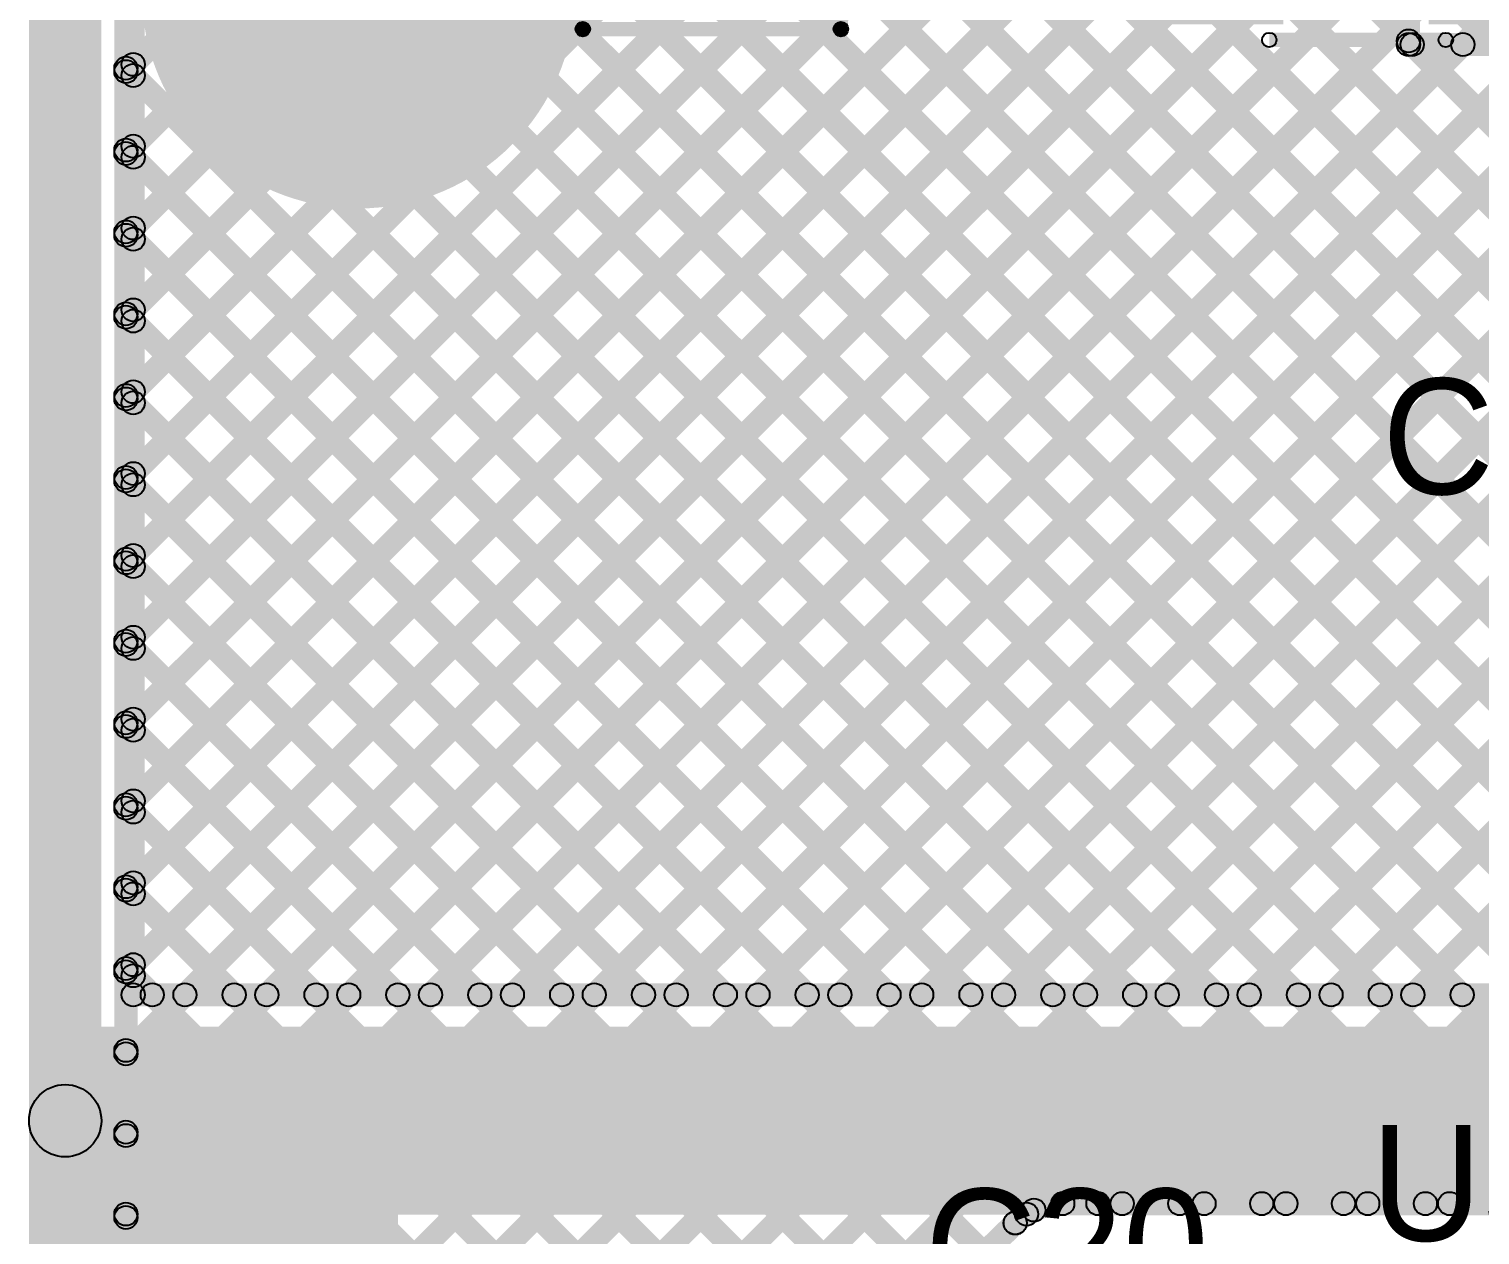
# Model space of a CAD drawing. Header units: millimetres. Extents: x -0.28 to 3.03, y -0.05 to 3.12.
# Drawn here: x 0.016 to 0.518, y 0.887 to 1.304 of the extents above; entities that cross this region are included whole.
import ezdxf

# ---------------------------------------------------------------- set-up
doc = ezdxf.new("R2010")
doc.units = ezdxf.units.MM
doc.header["$MEASUREMENT"] = 0
for name, color, linetype in [('BottomLayer', 5, 'Continuous'), ('BottomSolder', 6, 'Continuous'), ('PadHoleLayer', 156, 'Continuous'), ('TopLayer', 1, 'Continuous'), ('TopOverlay', 2, 'Continuous'), ('TopPaste', 8, 'Continuous'), ('TopSolder', 216, 'Continuous')]:
    doc.layers.add(name, color=color, linetype=linetype)

# ---------------------------------------------------------------- blocks, each defined once
blk = doc.blocks.new('SOT_23_6_70')
at = {"layer": 'TopLayer'}
for points in [[(-0.07323, 0.04961), (-0.02913, 0.04961), (-0.02913, 0.0252), (-0.07323, 0.0252)], [(0.02913, 0.04961), (0.07323, 0.04961), (0.07323, 0.0252), (0.02913, 0.0252)], [(-0.07323, 0.0122), (-0.02913, 0.0122), (-0.02913, -0.0122), (-0.07323, -0.0122)], [(0.02913, 0.0122), (0.07323, 0.0122), (0.07323, -0.0122), (0.02913, -0.0122)], [(-0.07323, -0.0252), (-0.02913, -0.0252), (-0.02913, -0.04961), (-0.07323, -0.04961)], [(0.02913, -0.0252), (0.07323, -0.0252), (0.07323, -0.04961), (0.02913, -0.04961)]]:
    blk.add_hatch(color=1, dxfattribs=at).paths.add_polyline_path(points)
at = {"layer": 'TopOverlay'}
h = blk.add_hatch(color=2, dxfattribs=at)
edge = h.paths.add_edge_path()
edge.add_arc((-0.064, 0.063), 0.005, 0, 360)
h = blk.add_hatch(color=2, dxfattribs=at)
edge = h.paths.add_edge_path()
edge.add_arc((-0.054, 0.063), 0.005, 0, 360)
h = blk.add_hatch(color=2, dxfattribs=at)
edge = h.paths.add_edge_path()
edge.add_arc((-0.03, 0.059), 0.0025, 0, 360)
for points in [[(-0.03, 0.0565), (-0.03, 0.0615), (0.034, 0.0615), (0.034, 0.0565)], [(-0.03, -0.0615), (-0.03, -0.0565), (0.031, -0.0565), (0.031, -0.0615)]]:
    blk.add_hatch(color=2, dxfattribs=at).paths.add_polyline_path(points)
h = blk.add_hatch(color=2, dxfattribs=at)
edge = h.paths.add_edge_path()
edge.add_arc((0.034, 0.059), 0.0025, 0, 360)
h = blk.add_hatch(color=2, dxfattribs=at)
edge = h.paths.add_edge_path()
edge.add_arc((-0.03, -0.059), 0.0025, 0, 360)
h = blk.add_hatch(color=2, dxfattribs=at)
edge = h.paths.add_edge_path()
edge.add_arc((0.031, -0.059), 0.0025, 0, 360)
at = {"layer": 'TopPaste'}
for points in [[(-0.07323, 0.04961), (-0.02913, 0.04961), (-0.02913, 0.0252), (-0.07323, 0.0252)], [(0.02913, 0.04961), (0.07323, 0.04961), (0.07323, 0.0252), (0.02913, 0.0252)], [(-0.07323, 0.0122), (-0.02913, 0.0122), (-0.02913, -0.0122), (-0.07323, -0.0122)], [(0.02913, 0.0122), (0.07323, 0.0122), (0.07323, -0.0122), (0.02913, -0.0122)], [(-0.07323, -0.0252), (-0.02913, -0.0252), (-0.02913, -0.04961), (-0.07323, -0.04961)], [(0.02913, -0.0252), (0.07323, -0.0252), (0.07323, -0.04961), (0.02913, -0.04961)]]:
    blk.add_hatch(color=8, dxfattribs=at).paths.add_polyline_path(points)
at = {"layer": 'TopSolder'}
for points in [[(-0.07723, 0.05361), (-0.02513, 0.05361), (-0.02513, 0.0212), (-0.07723, 0.0212)], [(0.02513, 0.05361), (0.07723, 0.05361), (0.07723, 0.0212), (0.02513, 0.0212)], [(-0.07723, 0.0162), (-0.02513, 0.0162), (-0.02513, -0.0162), (-0.07723, -0.0162)], [(0.02513, 0.0162), (0.07723, 0.0162), (0.07723, -0.0162), (0.02513, -0.0162)], [(-0.07723, -0.0212), (-0.02513, -0.0212), (-0.02513, -0.05361), (-0.07723, -0.05361)], [(0.02513, -0.0212), (0.07723, -0.0212), (0.07723, -0.05361), (0.02513, -0.05361)]]:
    blk.add_hatch(color=216, dxfattribs=at).paths.add_polyline_path(points)
at = {"layer": 'TopOverlay', "const_width": 0.01}
blk.add_lwpolyline([(-0.054, 0.063, 1), (-0.064, 0.063, 1)], format="xyb", close=True, dxfattribs=at)
at = {"layer": 'TopOverlay'}
for centre, radius in [((-0.064, 0.063), 0.005), ((-0.054, 0.063), 0.005), ((-0.03, 0.059), 0.0025), ((0.034, 0.059), 0.0025), ((-0.03, -0.059), 0.0025), ((0.031, -0.059), 0.0025)]:
    blk.add_circle(centre, radius, dxfattribs=at)
blk = doc.blocks.new('901_141A1011D10100_75')
at = {"layer": 'BottomLayer'}
h = blk.add_hatch(color=5, dxfattribs=at)
edge = h.paths.add_edge_path()
edge.add_arc((0.29803, -0.10669), 0.07087, 0, 360)
at = {"layer": 'BottomSolder'}
h = blk.add_hatch(color=6, dxfattribs=at)
edge = h.paths.add_edge_path()
edge.add_arc((0.29803, -0.10669), 0.07487, 0, 360)
at = {"layer": 'PadHoleLayer'}
h = blk.add_hatch(color=156, dxfattribs=at)
edge = h.paths.add_edge_path()
edge.add_arc((0.29803, -0.10669), 0.04528, 0, 360)
at = {"layer": 'TopLayer'}
h = blk.add_hatch(color=1, dxfattribs=at)
edge = h.paths.add_edge_path()
edge.add_arc((0.29803, -0.10669), 0.07087, 0, 360)
at = {"layer": 'TopOverlay'}
for points in [[(0.31092, 0.0625), (0.31092, 0.0575), (-0.23052, 0.0575), (-0.23052, 0.0625)], [(0.31342, -0.02917), (0.30842, -0.02917), (0.30842, 0.06), (0.31342, 0.06)]]:
    blk.add_hatch(color=2, dxfattribs=at).paths.add_polyline_path(points)
h = blk.add_hatch(color=2, dxfattribs=at)
edge = h.paths.add_edge_path()
edge.add_arc((0.31092, 0.06), 0.0025, 0, 360)
h = blk.add_hatch(color=2, dxfattribs=at)
edge = h.paths.add_edge_path()
edge.add_arc((0.31092, 0.06), 0.0025, 0, 360)
h = blk.add_hatch(color=2, dxfattribs=at)
edge = h.paths.add_edge_path()
edge.add_arc((0.31092, -0.02917), 0.0025, 0, 360)
at = {"layer": 'TopSolder'}
h = blk.add_hatch(color=216, dxfattribs=at)
edge = h.paths.add_edge_path()
edge.add_arc((0.29803, -0.10669), 0.07487, 0, 360)
at = {"layer": 'TopOverlay'}
for centre in [(0.31092, 0.06), (0.31092, 0.06), (0.31092, -0.02917)]:
    blk.add_circle(centre, 0.0025, dxfattribs=at)

msp = doc.modelspace()

# ---------------------------------------------------------------- hatches: boundary and pattern name
at = {"layer": 'BottomLayer'}
for points in [[(0.046, 2.09102), (0.054, 2.09102), (0.054, 0.0509), (0.046, 0.0509)], [(0.05283, 1.17308), (0.04717, 1.17874), (0.51017, 1.64174), (0.51583, 1.63608)], [(0.05283, 1.14479), (0.04717, 1.15045), (0.51017, 1.61345), (0.51583, 1.60779)], [(0.05283, 1.11651), (0.04717, 1.12217), (0.51017, 1.58517), (0.51583, 1.57951)], [(0.05283, 1.08823), (0.04717, 1.09388), (0.51017, 1.55688), (0.51583, 1.55123)], [(0.04717, 1.54194), (0.05283, 1.5476), (0.6596, 0.94083), (0.65394, 0.93517)], [(0.05283, 1.05994), (0.04717, 1.0656), (0.51017, 1.5286), (0.51583, 1.52294)], [(0.04717, 1.51366), (0.05283, 1.51932), (0.64546, 0.92669), (0.6398, 0.92103)], [(0.27648, 1.51062), (0.28214, 1.51628), (0.69333, 1.10509), (0.68767, 1.09943)], [(0.31022, 1.50517), (0.31587, 1.51083), (0.69333, 1.13337), (0.68767, 1.12772)], [(0.25971, 1.49911), (0.26537, 1.50477), (0.69333, 1.07681), (0.68767, 1.07115)], [(0.05283, 1.03166), (0.04717, 1.03731), (0.51017, 1.50031), (0.51583, 1.49466)], [(0.23961, 1.49093), (0.24526, 1.49659), (0.69333, 1.04852), (0.68767, 1.04286)], [(0.04717, 1.48537), (0.05283, 1.49103), (0.63131, 0.91255), (0.62566, 0.90689)], [(0.05283, 1.00337), (0.04717, 1.00903), (0.51017, 1.47203), (0.51583, 1.46637)], [(0.04717, 1.45709), (0.05283, 1.46275), (0.61491, 0.90066), (0.60926, 0.89501)], [(0.05283, 0.97509), (0.04717, 0.98075), (0.51017, 1.44375), (0.51583, 1.43809)], [(0.05283, 1.28622), (0.04717, 1.29187), (0.19184, 1.43654), (0.1975, 1.43089)], [(0.04717, 1.42881), (0.05283, 1.43446), (0.58663, 0.90066), (0.58097, 0.89501)], [(0.27586, 1.42639), (0.28151, 1.43205), (0.69333, 1.02024), (0.68767, 1.01458)], [(0.05283, 1.25793), (0.04717, 1.26359), (0.19943, 1.41584), (0.20508, 1.41019)], [(0.05283, 0.9468), (0.04717, 0.95246), (0.51017, 1.41546), (0.51583, 1.4098)], [(0.26668, 1.40728), (0.27234, 1.41294), (0.69333, 0.99195), (0.68767, 0.9863)], [(0.04717, 1.40052), (0.05283, 1.40618), (0.55834, 0.90066), (0.55269, 0.89501)], [(0.05283, 1.22965), (0.04717, 1.2353), (0.21451, 1.40264), (0.22016, 1.39698)], [(0.22401, 1.39339), (0.22967, 1.39905), (0.67374, 0.95497), (0.66808, 0.94932)], [(0.25033, 1.39535), (0.25599, 1.40101), (0.68788, 0.96912), (0.68222, 0.96346)], [(0.05283, 1.20136), (0.04717, 1.20702), (0.23815, 1.398), (0.24381, 1.39234)], [(0.05283, 0.91852), (0.04717, 0.92418), (0.51017, 1.38718), (0.51583, 1.38152)], [(0.04717, 1.37224), (0.05283, 1.37789), (0.53006, 0.90066), (0.5244, 0.89501)], [(0.05283, 0.89024), (0.04717, 0.89589), (0.51017, 1.35889), (0.51583, 1.35324)], [(0.04717, 1.34395), (0.05283, 1.34961), (0.50178, 0.90066), (0.49612, 0.89501)], [(0.05283, 0.86195), (0.04717, 0.86761), (0.5113, 1.33174), (0.51696, 1.32608)], [(0.04717, 1.31567), (0.05283, 1.32133), (0.47349, 0.90066), (0.46783, 0.89501)], [(0.05283, 0.83367), (0.04717, 0.83932), (0.5244, 1.31656), (0.53006, 1.3109)], [(0.05283, 0.80538), (0.04717, 0.81104), (0.53855, 1.30241), (0.5442, 1.29676)], [(0.04717, 1.28738), (0.05283, 1.29304), (0.44521, 0.90066), (0.43955, 0.89501)], [(0.05283, 0.7771), (0.04717, 0.78276), (0.55269, 1.28827), (0.55834, 1.28261)], [(0.13054, 0.82653), (0.12489, 0.83218), (0.56683, 1.27413), (0.57249, 1.26847)], [(0.04717, 1.2591), (0.05283, 1.26476), (0.41692, 0.90066), (0.41127, 0.89501)], [(0.14842, 0.81612), (0.14276, 0.82177), (0.58097, 1.25999), (0.58663, 1.25433)], [(0.14625, 0.78566), (0.14059, 0.79132), (0.59511, 1.24584), (0.60077, 1.24019)], [(0.04717, 1.23082), (0.05283, 1.23647), (0.38864, 0.90066), (0.38298, 0.89501)], [(0.15292, 0.76406), (0.14727, 0.76971), (0.60926, 1.2317), (0.61491, 1.22605)], [(0.3665, 0.89278), (0.36085, 0.89844), (0.68767, 1.22526), (0.69333, 1.21961)], [(0.16707, 0.74991), (0.16141, 0.75557), (0.61973, 1.21389), (0.62539, 1.20824)], [(0.04717, 1.20253), (0.05283, 1.20819), (0.36396, 0.89705), (0.35831, 0.8914)], [(0.18121, 0.73577), (0.17555, 0.74143), (0.63722, 1.2031), (0.64288, 1.19744)], [(0.39701, 0.89501), (0.39135, 0.90066), (0.68767, 1.19698), (0.69333, 1.19132)], [(0.04717, 1.17425), (0.05283, 1.1799), (0.34927, 0.88346), (0.34362, 0.8778)], [(0.42529, 0.89501), (0.41964, 0.90066), (0.68767, 1.1687), (0.69333, 1.16304)], [(0.04717, 1.14596), (0.05283, 1.15162), (0.33495, 0.8695), (0.3293, 0.86384)], [(0.45358, 0.89501), (0.44792, 0.90066), (0.68767, 1.14041), (0.69333, 1.13476)], [(0.04717, 1.11768), (0.05283, 1.12334), (0.32063, 0.85553), (0.31497, 0.84988)], [(0.48186, 0.89501), (0.47621, 0.90066), (0.68767, 1.11213), (0.69333, 1.10647)], [(0.04717, 1.08939), (0.05283, 1.09505), (0.30631, 0.84157), (0.30065, 0.83591)], [(0.51015, 0.89501), (0.50449, 0.90066), (0.68767, 1.08384), (0.69333, 1.07819)], [(0.04717, 1.06111), (0.05283, 1.06677), (0.29199, 0.82761), (0.28633, 0.82195)], [(0.04717, 1.03283), (0.05283, 1.03848), (0.27767, 0.81364), (0.27201, 0.80799)], [(0.04717, 1.00454), (0.05283, 1.0102), (0.26335, 0.79968), (0.25769, 0.79402)], [(0.04717, 0.97626), (0.05283, 0.98191), (0.24903, 0.78572), (0.24337, 0.78006)], [(0.04717, 0.94797), (0.05283, 0.95363), (0.2347, 0.77175), (0.22905, 0.7661)], [(0.04717, 0.91969), (0.05283, 0.92534), (0.22038, 0.75779), (0.21473, 0.75213)], [(0.37365, 0.89383), (0.37365, 0.90183), (0.6166, 0.90183), (0.6166, 0.89383)], [(0.04717, 0.8914), (0.05283, 0.89706), (0.11974, 0.83015), (0.11409, 0.82449)], [(0.20069, 0.73294), (0.19511, 0.73867), (0.35442, 0.89399), (0.36001, 0.88827)]]:
    msp.add_hatch(color=5, dxfattribs=at).paths.add_polyline_path(points)
h = msp.add_hatch(color=5, dxfattribs=at)
edge = h.paths.add_edge_path()
edge.add_arc((0.05, 1.29021), 0.004, 0, 360)
h = msp.add_hatch(color=5, dxfattribs=at)
edge = h.paths.add_edge_path()
edge.add_arc((0.05, 1.28904), 0.004, 0, 360)
h = msp.add_hatch(color=5, dxfattribs=at)
edge = h.paths.add_edge_path()
edge.add_arc((0.05, 1.26193), 0.004, 0, 360)
h = msp.add_hatch(color=5, dxfattribs=at)
edge = h.paths.add_edge_path()
edge.add_arc((0.05, 1.26076), 0.004, 0, 360)
h = msp.add_hatch(color=5, dxfattribs=at)
edge = h.paths.add_edge_path()
edge.add_arc((0.05, 1.23364), 0.004, 0, 360)
h = msp.add_hatch(color=5, dxfattribs=at)
edge = h.paths.add_edge_path()
edge.add_arc((0.05, 1.23248), 0.004, 0, 360)
h = msp.add_hatch(color=5, dxfattribs=at)
edge = h.paths.add_edge_path()
edge.add_arc((0.05, 1.20536), 0.004, 0, 360)
h = msp.add_hatch(color=5, dxfattribs=at)
edge = h.paths.add_edge_path()
edge.add_arc((0.05, 1.20419), 0.004, 0, 360)
h = msp.add_hatch(color=5, dxfattribs=at)
edge = h.paths.add_edge_path()
edge.add_arc((0.05, 1.17708), 0.004, 0, 360)
h = msp.add_hatch(color=5, dxfattribs=at)
edge = h.paths.add_edge_path()
edge.add_arc((0.05, 1.17591), 0.004, 0, 360)
h = msp.add_hatch(color=5, dxfattribs=at)
edge = h.paths.add_edge_path()
edge.add_arc((0.05, 1.14879), 0.004, 0, 360)
h = msp.add_hatch(color=5, dxfattribs=at)
edge = h.paths.add_edge_path()
edge.add_arc((0.05, 1.14762), 0.004, 0, 360)
h = msp.add_hatch(color=5, dxfattribs=at)
edge = h.paths.add_edge_path()
edge.add_arc((0.05, 1.12051), 0.004, 0, 360)
h = msp.add_hatch(color=5, dxfattribs=at)
edge = h.paths.add_edge_path()
edge.add_arc((0.05, 1.11934), 0.004, 0, 360)
h = msp.add_hatch(color=5, dxfattribs=at)
edge = h.paths.add_edge_path()
edge.add_arc((0.05, 1.09222), 0.004, 0, 360)
h = msp.add_hatch(color=5, dxfattribs=at)
edge = h.paths.add_edge_path()
edge.add_arc((0.05, 1.09105), 0.004, 0, 360)
h = msp.add_hatch(color=5, dxfattribs=at)
edge = h.paths.add_edge_path()
edge.add_arc((0.05, 1.06394), 0.004, 0, 360)
h = msp.add_hatch(color=5, dxfattribs=at)
edge = h.paths.add_edge_path()
edge.add_arc((0.05, 1.06277), 0.004, 0, 360)
h = msp.add_hatch(color=5, dxfattribs=at)
edge = h.paths.add_edge_path()
edge.add_arc((0.05, 1.03565), 0.004, 0, 360)
h = msp.add_hatch(color=5, dxfattribs=at)
edge = h.paths.add_edge_path()
edge.add_arc((0.05, 1.03449), 0.004, 0, 360)
h = msp.add_hatch(color=5, dxfattribs=at)
edge = h.paths.add_edge_path()
edge.add_arc((0.05, 1.00737), 0.004, 0, 360)
h = msp.add_hatch(color=5, dxfattribs=at)
edge = h.paths.add_edge_path()
edge.add_arc((0.05, 1.0062), 0.004, 0, 360)
h = msp.add_hatch(color=5, dxfattribs=at)
edge = h.paths.add_edge_path()
edge.add_arc((0.05, 0.97909), 0.004, 0, 360)
h = msp.add_hatch(color=5, dxfattribs=at)
edge = h.paths.add_edge_path()
edge.add_arc((0.05, 0.97792), 0.004, 0, 360)
h = msp.add_hatch(color=5, dxfattribs=at)
edge = h.paths.add_edge_path()
edge.add_arc((0.05, 0.9508), 0.004, 0, 360)
h = msp.add_hatch(color=5, dxfattribs=at)
edge = h.paths.add_edge_path()
edge.add_arc((0.05, 0.94963), 0.004, 0, 360)
h = msp.add_hatch(color=5, dxfattribs=at)
edge = h.paths.add_edge_path()
edge.add_arc((0.05, 0.92252), 0.004, 0, 360)
h = msp.add_hatch(color=5, dxfattribs=at)
edge = h.paths.add_edge_path()
edge.add_arc((0.05, 0.92135), 0.004, 0, 360)
h = msp.add_hatch(color=5, dxfattribs=at)
edge = h.paths.add_edge_path()
edge.add_arc((0.05, 0.89423), 0.004, 0, 360)
h = msp.add_hatch(color=5, dxfattribs=at)
edge = h.paths.add_edge_path()
edge.add_arc((0.36114, 0.89422), 0.004, 0, 360)
h = msp.add_hatch(color=5, dxfattribs=at)
edge = h.paths.add_edge_path()
edge.add_arc((0.36368, 0.89561), 0.004, 0, 360)
h = msp.add_hatch(color=5, dxfattribs=at)
edge = h.paths.add_edge_path()
edge.add_arc((0.37365, 0.89783), 0.004, 0, 360)
h = msp.add_hatch(color=5, dxfattribs=at)
edge = h.paths.add_edge_path()
edge.add_arc((0.37365, 0.89783), 0.004, 0, 360)
h = msp.add_hatch(color=5, dxfattribs=at)
edge = h.paths.add_edge_path()
edge.add_arc((0.37365, 0.89783), 0.004, 0, 360)
h = msp.add_hatch(color=5, dxfattribs=at)
edge = h.paths.add_edge_path()
edge.add_arc((0.38581, 0.89783), 0.004, 0, 360)
h = msp.add_hatch(color=5, dxfattribs=at)
edge = h.paths.add_edge_path()
edge.add_arc((0.39418, 0.89783), 0.004, 0, 360)
h = msp.add_hatch(color=5, dxfattribs=at)
edge = h.paths.add_edge_path()
edge.add_arc((0.41409, 0.89783), 0.004, 0, 360)
h = msp.add_hatch(color=5, dxfattribs=at)
edge = h.paths.add_edge_path()
edge.add_arc((0.42247, 0.89783), 0.004, 0, 360)
h = msp.add_hatch(color=5, dxfattribs=at)
edge = h.paths.add_edge_path()
edge.add_arc((0.44238, 0.89783), 0.004, 0, 360)
h = msp.add_hatch(color=5, dxfattribs=at)
edge = h.paths.add_edge_path()
edge.add_arc((0.45075, 0.89783), 0.004, 0, 360)
h = msp.add_hatch(color=5, dxfattribs=at)
edge = h.paths.add_edge_path()
edge.add_arc((0.47066, 0.89783), 0.004, 0, 360)
h = msp.add_hatch(color=5, dxfattribs=at)
edge = h.paths.add_edge_path()
edge.add_arc((0.47903, 0.89783), 0.004, 0, 360)
h = msp.add_hatch(color=5, dxfattribs=at)
edge = h.paths.add_edge_path()
edge.add_arc((0.49895, 0.89783), 0.004, 0, 360)
h = msp.add_hatch(color=5, dxfattribs=at)
edge = h.paths.add_edge_path()
edge.add_arc((0.50732, 0.89783), 0.004, 0, 360)
h = msp.add_hatch(color=5, dxfattribs=at)
edge = h.paths.add_edge_path()
edge.add_arc((0.05, 0.89306), 0.004, 0, 360)
h = msp.add_hatch(color=5, dxfattribs=at)
edge = h.paths.add_edge_path()
edge.add_arc((0.35721, 0.89113), 0.004, 0, 360)
h = msp.add_hatch(color=5, dxfattribs=at)
edge = h.paths.add_edge_path()
edge.add_arc((0.35721, 0.89113), 0.004, 0, 360)
h = msp.add_hatch(color=5, dxfattribs=at)
edge = h.paths.add_edge_path()
edge.add_arc((0.35724, 0.89116), 0.004, 0, 360)
at = {"layer": 'TopLayer'}
for points in [[(0.0415, 0.9265), (0.0165, 0.9265), (0.0165, 1.86043), (0.0415, 1.86043)], [(0.0565, 0.97), (0.0485, 0.97), (0.0485, 1.86036), (0.0565, 1.86036)], [(0.04967, 1.53944), (0.05533, 1.5451), (0.6276, 0.97283), (0.62194, 0.96717)], [(0.04967, 1.51116), (0.05533, 1.51682), (0.59932, 0.97283), (0.59366, 0.96717)], [(0.04967, 1.48287), (0.05533, 1.48853), (0.57103, 0.97283), (0.56537, 0.96717)], [(0.44089, 0.96717), (0.43524, 0.97283), (0.94424, 1.48183), (0.94989, 1.47617)], [(0.46918, 0.96717), (0.46352, 0.97283), (0.97252, 1.48183), (0.97818, 1.47617)], [(0.04967, 1.45459), (0.05533, 1.46025), (0.54275, 0.97283), (0.53709, 0.96717)], [(0.05533, 1.28872), (0.04967, 1.29437), (0.19184, 1.43654), (0.1975, 1.43089)], [(0.04967, 1.42631), (0.05533, 1.43196), (0.51446, 0.97283), (0.50881, 0.96717)], [(0.05533, 1.26043), (0.04967, 1.26609), (0.19943, 1.41584), (0.20508, 1.41019)], [(0.04967, 1.39802), (0.05533, 1.40368), (0.48618, 0.97283), (0.48052, 0.96717)], [(0.05533, 1.23215), (0.04967, 1.2378), (0.21451, 1.40264), (0.22016, 1.39698)], [(0.22401, 1.39339), (0.22967, 1.39905), (0.65588, 0.97283), (0.65023, 0.96717)], [(0.05533, 1.20386), (0.04967, 1.20952), (0.23815, 1.398), (0.24381, 1.39234)], [(0.05533, 1.17558), (0.04967, 1.18124), (0.25661, 1.38817), (0.26227, 1.38252)], [(0.49746, 0.96717), (0.4918, 0.97283), (0.89794, 1.37896), (0.90359, 1.37331)], [(0.04967, 1.36974), (0.05533, 1.37539), (0.45789, 0.97283), (0.45224, 0.96717)], [(0.05533, 1.14729), (0.04967, 1.15295), (0.27075, 1.37403), (0.27641, 1.36837)], [(0.10148, 0.96717), (0.09582, 0.97283), (0.49031, 1.36731), (0.49596, 1.36165)], [(0.05533, 1.11901), (0.04967, 1.12467), (0.28489, 1.35989), (0.29055, 1.35423)], [(0.04967, 1.34145), (0.05533, 1.34711), (0.42961, 0.97283), (0.42395, 0.96717)], [(0.05533, 1.09073), (0.04967, 1.09638), (0.29909, 1.3458), (0.30474, 1.34014)], [(0.05533, 1.03416), (0.04967, 1.03981), (0.35069, 1.34083), (0.35634, 1.33517)], [(0.05533, 1.00587), (0.04967, 1.01153), (0.37897, 1.34083), (0.38463, 1.33517)], [(0.05533, 1.06244), (0.04967, 1.0681), (0.3224, 1.34083), (0.32806, 1.33517)], [(0.05533, 0.97759), (0.04967, 0.98325), (0.40505, 1.33862), (0.41071, 1.33297)], [(0.0732, 0.96717), (0.06754, 0.97283), (0.43333, 1.33862), (0.43899, 1.33297)], [(0.12976, 0.96717), (0.12411, 0.97283), (0.49031, 1.33903), (0.49596, 1.33337)], [(0.31039, 1.33529), (0.31605, 1.34095), (0.68417, 0.97283), (0.67851, 0.96717)], [(0.3388, 1.33517), (0.34445, 1.34083), (0.71245, 0.97283), (0.7068, 0.96717)], [(0.36708, 1.33517), (0.37274, 1.34083), (0.74074, 0.97283), (0.73508, 0.96717)], [(0.39757, 1.33297), (0.40323, 1.33862), (0.76902, 0.97283), (0.76336, 0.96717)], [(0.42585, 1.33297), (0.43151, 1.33862), (0.79731, 0.97283), (0.79165, 0.96717)], [(0.45404, 1.33307), (0.45969, 1.33872), (0.49596, 1.30246), (0.49031, 1.2968)], [(0.49713, 1.29839), (0.48913, 1.29839), (0.48913, 1.3358), (0.49713, 1.3358)], [(0.04967, 1.31317), (0.05533, 1.31883), (0.40133, 0.97283), (0.39567, 0.96717)], [(0.15805, 0.96717), (0.15239, 0.97283), (0.49031, 1.31074), (0.49596, 1.30508)], [(0.18633, 0.96717), (0.18068, 0.97283), (0.50907, 1.30122), (0.51473, 1.29557)], [(0.21462, 0.96717), (0.20896, 0.97283), (0.53735, 1.30122), (0.54301, 1.29557)], [(0.49154, 1.29557), (0.4972, 1.30122), (0.77293, 1.02549), (0.76727, 1.01983)], [(0.49313, 1.29439), (0.49313, 1.30239), (0.55518, 1.30239), (0.55518, 1.29439)], [(0.04967, 1.28488), (0.05533, 1.29054), (0.37304, 0.97283), (0.36738, 0.96717)], [(0.2429, 0.96717), (0.23725, 0.97283), (0.55317, 1.28875), (0.55883, 1.2831)], [(0.04967, 1.2566), (0.05533, 1.26226), (0.34476, 0.97283), (0.3391, 0.96717)], [(0.27119, 0.96717), (0.26553, 0.97283), (0.55317, 1.26047), (0.55883, 1.25481)], [(0.29947, 0.96717), (0.29381, 0.97283), (0.56231, 1.24133), (0.56797, 1.23567)], [(0.32775, 0.96717), (0.3221, 0.97283), (0.5906, 1.24133), (0.59625, 1.23567)], [(0.35604, 0.96717), (0.35038, 0.97283), (0.61888, 1.24133), (0.62454, 1.23567)], [(0.04967, 1.22832), (0.05533, 1.23397), (0.31647, 0.97283), (0.31082, 0.96717)], [(0.38432, 0.96717), (0.37867, 0.97283), (0.61973, 1.21389), (0.62539, 1.20824)], [(0.04967, 1.20003), (0.05533, 1.20569), (0.28819, 0.97283), (0.28253, 0.96717)], [(0.41261, 0.96717), (0.40695, 0.97283), (0.63722, 1.2031), (0.64288, 1.19744)], [(0.04967, 1.17175), (0.05533, 1.1774), (0.2599, 0.97283), (0.25425, 0.96717)], [(0.04967, 1.14346), (0.05533, 1.14912), (0.23162, 0.97283), (0.22596, 0.96717)], [(0.04967, 1.11518), (0.05533, 1.12084), (0.20334, 0.97283), (0.19768, 0.96717)], [(0.04967, 1.08689), (0.05533, 1.09255), (0.17505, 0.97283), (0.16939, 0.96717)], [(0.04967, 1.05861), (0.05533, 1.06427), (0.14677, 0.97283), (0.14111, 0.96717)], [(0.04967, 1.03033), (0.05533, 1.03598), (0.11848, 0.97283), (0.11283, 0.96717)], [(0.04967, 1.00204), (0.05533, 1.0077), (0.0902, 0.97283), (0.08454, 0.96717)], [(0.04967, 0.97376), (0.05533, 0.97941), (0.06191, 0.97283), (0.05626, 0.96717)], [(0.0525, 0.966), (0.0525, 0.974), (0.524, 0.974), (0.524, 0.966)], [(0.019, 0.894), (0.599, 0.894), (0.599, 0.959), (0.019, 0.959)], [(0.034, 0.793), (0.125, 0.793), (0.125, 0.943), (0.034, 0.943)], [(0.099, 0.766), (0.144, 0.766), (0.144, 0.943), (0.099, 0.943)], [(0.0415, 0.66326), (0.0165, 0.66326), (0.0165, 0.9265), (0.0415, 0.9265)]]:
    msp.add_hatch(color=1, dxfattribs=at).paths.add_polyline_path(points)
h = msp.add_hatch(color=1, dxfattribs=at)
edge = h.paths.add_edge_path()
edge.add_arc((0.49313, 1.29963), 0.004, 0, 360)
h = msp.add_hatch(color=1, dxfattribs=at)
edge = h.paths.add_edge_path()
edge.add_arc((0.49313, 1.29839), 0.004, 0, 360)
h = msp.add_hatch(color=1, dxfattribs=at)
edge = h.paths.add_edge_path()
edge.add_arc((0.49313, 1.29839), 0.004, 0, 360)
h = msp.add_hatch(color=1, dxfattribs=at)
edge = h.paths.add_edge_path()
edge.add_arc((0.49437, 1.29839), 0.004, 0, 360)
h = msp.add_hatch(color=1, dxfattribs=at)
edge = h.paths.add_edge_path()
edge.add_arc((0.5119, 1.29839), 0.004, 0, 360)
h = msp.add_hatch(color=1, dxfattribs=at)
edge = h.paths.add_edge_path()
edge.add_arc((0.0525, 1.29154), 0.004, 0, 360)
h = msp.add_hatch(color=1, dxfattribs=at)
edge = h.paths.add_edge_path()
edge.add_arc((0.0525, 1.28771), 0.004, 0, 360)
h = msp.add_hatch(color=1, dxfattribs=at)
edge = h.paths.add_edge_path()
edge.add_arc((0.0525, 1.26326), 0.004, 0, 360)
h = msp.add_hatch(color=1, dxfattribs=at)
edge = h.paths.add_edge_path()
edge.add_arc((0.0525, 1.25943), 0.004, 0, 360)
h = msp.add_hatch(color=1, dxfattribs=at)
edge = h.paths.add_edge_path()
edge.add_arc((0.0525, 1.23498), 0.004, 0, 360)
h = msp.add_hatch(color=1, dxfattribs=at)
edge = h.paths.add_edge_path()
edge.add_arc((0.0525, 1.23114), 0.004, 0, 360)
h = msp.add_hatch(color=1, dxfattribs=at)
edge = h.paths.add_edge_path()
edge.add_arc((0.0525, 1.20669), 0.004, 0, 360)
h = msp.add_hatch(color=1, dxfattribs=at)
edge = h.paths.add_edge_path()
edge.add_arc((0.0525, 1.20286), 0.004, 0, 360)
h = msp.add_hatch(color=1, dxfattribs=at)
edge = h.paths.add_edge_path()
edge.add_arc((0.0525, 1.17841), 0.004, 0, 360)
h = msp.add_hatch(color=1, dxfattribs=at)
edge = h.paths.add_edge_path()
edge.add_arc((0.0525, 1.17458), 0.004, 0, 360)
h = msp.add_hatch(color=1, dxfattribs=at)
edge = h.paths.add_edge_path()
edge.add_arc((0.0525, 1.15012), 0.004, 0, 360)
h = msp.add_hatch(color=1, dxfattribs=at)
edge = h.paths.add_edge_path()
edge.add_arc((0.0525, 1.14629), 0.004, 0, 360)
h = msp.add_hatch(color=1, dxfattribs=at)
edge = h.paths.add_edge_path()
edge.add_arc((0.0525, 1.12184), 0.004, 0, 360)
h = msp.add_hatch(color=1, dxfattribs=at)
edge = h.paths.add_edge_path()
edge.add_arc((0.0525, 1.11801), 0.004, 0, 360)
h = msp.add_hatch(color=1, dxfattribs=at)
edge = h.paths.add_edge_path()
edge.add_arc((0.0525, 1.09355), 0.004, 0, 360)
h = msp.add_hatch(color=1, dxfattribs=at)
edge = h.paths.add_edge_path()
edge.add_arc((0.0525, 1.08972), 0.004, 0, 360)
h = msp.add_hatch(color=1, dxfattribs=at)
edge = h.paths.add_edge_path()
edge.add_arc((0.0525, 1.06527), 0.004, 0, 360)
h = msp.add_hatch(color=1, dxfattribs=at)
edge = h.paths.add_edge_path()
edge.add_arc((0.0525, 1.06144), 0.004, 0, 360)
h = msp.add_hatch(color=1, dxfattribs=at)
edge = h.paths.add_edge_path()
edge.add_arc((0.0525, 1.03699), 0.004, 0, 360)
h = msp.add_hatch(color=1, dxfattribs=at)
edge = h.paths.add_edge_path()
edge.add_arc((0.0525, 1.03315), 0.004, 0, 360)
h = msp.add_hatch(color=1, dxfattribs=at)
edge = h.paths.add_edge_path()
edge.add_arc((0.0525, 1.0087), 0.004, 0, 360)
h = msp.add_hatch(color=1, dxfattribs=at)
edge = h.paths.add_edge_path()
edge.add_arc((0.0525, 1.00487), 0.004, 0, 360)
h = msp.add_hatch(color=1, dxfattribs=at)
edge = h.paths.add_edge_path()
edge.add_arc((0.0525, 0.98042), 0.004, 0, 360)
h = msp.add_hatch(color=1, dxfattribs=at)
edge = h.paths.add_edge_path()
edge.add_arc((0.0525, 0.97659), 0.004, 0, 360)
h = msp.add_hatch(color=1, dxfattribs=at)
edge = h.paths.add_edge_path()
edge.add_arc((0.0525, 0.97), 0.004, 0, 360)
h = msp.add_hatch(color=1, dxfattribs=at)
edge = h.paths.add_edge_path()
edge.add_arc((0.0525, 0.97), 0.004, 0, 360)
h = msp.add_hatch(color=1, dxfattribs=at)
edge = h.paths.add_edge_path()
edge.add_arc((0.05909, 0.97), 0.004, 0, 360)
h = msp.add_hatch(color=1, dxfattribs=at)
edge = h.paths.add_edge_path()
edge.add_arc((0.07037, 0.97), 0.004, 0, 360)
h = msp.add_hatch(color=1, dxfattribs=at)
edge = h.paths.add_edge_path()
edge.add_arc((0.08737, 0.97), 0.004, 0, 360)
h = msp.add_hatch(color=1, dxfattribs=at)
edge = h.paths.add_edge_path()
edge.add_arc((0.09865, 0.97), 0.004, 0, 360)
h = msp.add_hatch(color=1, dxfattribs=at)
edge = h.paths.add_edge_path()
edge.add_arc((0.11565, 0.97), 0.004, 0, 360)
h = msp.add_hatch(color=1, dxfattribs=at)
edge = h.paths.add_edge_path()
edge.add_arc((0.12694, 0.97), 0.004, 0, 360)
h = msp.add_hatch(color=1, dxfattribs=at)
edge = h.paths.add_edge_path()
edge.add_arc((0.14394, 0.97), 0.004, 0, 360)
h = msp.add_hatch(color=1, dxfattribs=at)
edge = h.paths.add_edge_path()
edge.add_arc((0.15522, 0.97), 0.004, 0, 360)
h = msp.add_hatch(color=1, dxfattribs=at)
edge = h.paths.add_edge_path()
edge.add_arc((0.17222, 0.97), 0.004, 0, 360)
h = msp.add_hatch(color=1, dxfattribs=at)
edge = h.paths.add_edge_path()
edge.add_arc((0.1835, 0.97), 0.004, 0, 360)
h = msp.add_hatch(color=1, dxfattribs=at)
edge = h.paths.add_edge_path()
edge.add_arc((0.20051, 0.97), 0.004, 0, 360)
h = msp.add_hatch(color=1, dxfattribs=at)
edge = h.paths.add_edge_path()
edge.add_arc((0.21179, 0.97), 0.004, 0, 360)
h = msp.add_hatch(color=1, dxfattribs=at)
edge = h.paths.add_edge_path()
edge.add_arc((0.22879, 0.97), 0.004, 0, 360)
h = msp.add_hatch(color=1, dxfattribs=at)
edge = h.paths.add_edge_path()
edge.add_arc((0.24007, 0.97), 0.004, 0, 360)
h = msp.add_hatch(color=1, dxfattribs=at)
edge = h.paths.add_edge_path()
edge.add_arc((0.25708, 0.97), 0.004, 0, 360)
h = msp.add_hatch(color=1, dxfattribs=at)
edge = h.paths.add_edge_path()
edge.add_arc((0.26836, 0.97), 0.004, 0, 360)
h = msp.add_hatch(color=1, dxfattribs=at)
edge = h.paths.add_edge_path()
edge.add_arc((0.28536, 0.97), 0.004, 0, 360)
h = msp.add_hatch(color=1, dxfattribs=at)
edge = h.paths.add_edge_path()
edge.add_arc((0.29664, 0.97), 0.004, 0, 360)
h = msp.add_hatch(color=1, dxfattribs=at)
edge = h.paths.add_edge_path()
edge.add_arc((0.31364, 0.97), 0.004, 0, 360)
h = msp.add_hatch(color=1, dxfattribs=at)
edge = h.paths.add_edge_path()
edge.add_arc((0.32493, 0.97), 0.004, 0, 360)
h = msp.add_hatch(color=1, dxfattribs=at)
edge = h.paths.add_edge_path()
edge.add_arc((0.34193, 0.97), 0.004, 0, 360)
h = msp.add_hatch(color=1, dxfattribs=at)
edge = h.paths.add_edge_path()
edge.add_arc((0.35321, 0.97), 0.004, 0, 360)
h = msp.add_hatch(color=1, dxfattribs=at)
edge = h.paths.add_edge_path()
edge.add_arc((0.37021, 0.97), 0.004, 0, 360)
h = msp.add_hatch(color=1, dxfattribs=at)
edge = h.paths.add_edge_path()
edge.add_arc((0.38149, 0.97), 0.004, 0, 360)
h = msp.add_hatch(color=1, dxfattribs=at)
edge = h.paths.add_edge_path()
edge.add_arc((0.3985, 0.97), 0.004, 0, 360)
h = msp.add_hatch(color=1, dxfattribs=at)
edge = h.paths.add_edge_path()
edge.add_arc((0.40978, 0.97), 0.004, 0, 360)
h = msp.add_hatch(color=1, dxfattribs=at)
edge = h.paths.add_edge_path()
edge.add_arc((0.42678, 0.97), 0.004, 0, 360)
h = msp.add_hatch(color=1, dxfattribs=at)
edge = h.paths.add_edge_path()
edge.add_arc((0.43806, 0.97), 0.004, 0, 360)
h = msp.add_hatch(color=1, dxfattribs=at)
edge = h.paths.add_edge_path()
edge.add_arc((0.45507, 0.97), 0.004, 0, 360)
h = msp.add_hatch(color=1, dxfattribs=at)
edge = h.paths.add_edge_path()
edge.add_arc((0.46635, 0.97), 0.004, 0, 360)
h = msp.add_hatch(color=1, dxfattribs=at)
edge = h.paths.add_edge_path()
edge.add_arc((0.48335, 0.97), 0.004, 0, 360)
h = msp.add_hatch(color=1, dxfattribs=at)
edge = h.paths.add_edge_path()
edge.add_arc((0.49463, 0.97), 0.004, 0, 360)
h = msp.add_hatch(color=1, dxfattribs=at)
edge = h.paths.add_edge_path()
edge.add_arc((0.51163, 0.97), 0.004, 0, 360)
h = msp.add_hatch(color=1, dxfattribs=at)
edge = h.paths.add_edge_path()
edge.add_arc((0.029, 0.9265), 0.0125, 0, 360)
h = msp.add_hatch(color=1, dxfattribs=at)
edge = h.paths.add_edge_path()
edge.add_arc((0.029, 0.9265), 0.0125, 0, 360)

# ---------------------------------------------------------------- linework, layer by layer
at = {"layer": 'BottomLayer', "const_width": 0.008}
for points in [[(0.35721, 0.89113, -0.1961), (0.37365, 0.89783)], [(0.35724, 0.89116, -0.195624), (0.37365, 0.89783)]]:
    msp.add_lwpolyline(points, format="xyb", dxfattribs=at)
at = {"layer": 'BottomLayer'}
for centre in [(0.05, 1.29021), (0.05, 1.28904), (0.05, 1.26193), (0.05, 1.26076), (0.05, 1.23364), (0.05, 1.23248), (0.05, 1.20536), (0.05, 1.20419), (0.05, 1.17708), (0.05, 1.17591), (0.05, 1.14879), (0.05, 1.14762), (0.05, 1.12051), (0.05, 1.11934), (0.05, 1.09222), (0.05, 1.09105), (0.05, 1.06394), (0.05, 1.06277), (0.05, 1.03565), (0.05, 1.03449), (0.05, 1.00737), (0.05, 1.0062), (0.05, 0.97909), (0.05, 0.97792), (0.05, 0.9508), (0.05, 0.94963), (0.05, 0.92252), (0.05, 0.92135), (0.05, 0.89423), (0.36114, 0.89422), (0.36368, 0.89561), (0.37365, 0.89783), (0.37365, 0.89783), (0.37365, 0.89783), (0.38581, 0.89783), (0.39418, 0.89783), (0.41409, 0.89783), (0.42247, 0.89783), (0.44238, 0.89783), (0.45075, 0.89783), (0.47066, 0.89783), (0.47903, 0.89783), (0.49895, 0.89783), (0.50732, 0.89783), (0.05, 0.89306), (0.35721, 0.89113), (0.35721, 0.89113), (0.35724, 0.89116)]:
    msp.add_circle(centre, 0.004, dxfattribs=at)
at = {"layer": 'TopLayer'}
for centre, radius in [((0.49313, 1.29963), 0.004), ((0.49313, 1.29839), 0.004), ((0.49313, 1.29839), 0.004), ((0.49437, 1.29839), 0.004), ((0.5119, 1.29839), 0.004), ((0.0525, 1.29154), 0.004), ((0.0525, 1.28771), 0.004), ((0.0525, 1.26326), 0.004), ((0.0525, 1.25943), 0.004), ((0.0525, 1.23498), 0.004), ((0.0525, 1.23114), 0.004), ((0.0525, 1.20669), 0.004), ((0.0525, 1.20286), 0.004), ((0.0525, 1.17841), 0.004), ((0.0525, 1.17458), 0.004), ((0.0525, 1.15012), 0.004), ((0.0525, 1.14629), 0.004), ((0.0525, 1.12184), 0.004), ((0.0525, 1.11801), 0.004), ((0.0525, 1.09355), 0.004), ((0.0525, 1.08972), 0.004), ((0.0525, 1.06527), 0.004), ((0.0525, 1.06144), 0.004), ((0.0525, 1.03699), 0.004), ((0.0525, 1.03315), 0.004), ((0.0525, 1.0087), 0.004), ((0.0525, 1.00487), 0.004), ((0.0525, 0.98042), 0.004), ((0.0525, 0.97659), 0.004), ((0.0525, 0.97), 0.004), ((0.0525, 0.97), 0.004), ((0.05909, 0.97), 0.004), ((0.07037, 0.97), 0.004), ((0.08737, 0.97), 0.004), ((0.09865, 0.97), 0.004), ((0.11565, 0.97), 0.004), ((0.12694, 0.97), 0.004), ((0.14394, 0.97), 0.004), ((0.15522, 0.97), 0.004), ((0.17222, 0.97), 0.004), ((0.1835, 0.97), 0.004), ((0.20051, 0.97), 0.004), ((0.21179, 0.97), 0.004), ((0.22879, 0.97), 0.004), ((0.24007, 0.97), 0.004), ((0.25708, 0.97), 0.004), ((0.26836, 0.97), 0.004), ((0.28536, 0.97), 0.004), ((0.29664, 0.97), 0.004), ((0.31364, 0.97), 0.004), ((0.32493, 0.97), 0.004), ((0.34193, 0.97), 0.004), ((0.35321, 0.97), 0.004), ((0.37021, 0.97), 0.004), ((0.38149, 0.97), 0.004), ((0.3985, 0.97), 0.004), ((0.40978, 0.97), 0.004), ((0.42678, 0.97), 0.004), ((0.43806, 0.97), 0.004), ((0.45507, 0.97), 0.004), ((0.46635, 0.97), 0.004), ((0.48335, 0.97), 0.004), ((0.49463, 0.97), 0.004), ((0.51163, 0.97), 0.004), ((0.029, 0.9265), 0.0125), ((0.029, 0.9265), 0.0125)]:
    msp.add_circle(centre, radius, dxfattribs=at)

# ---------------------------------------------------------------- block references
for name, p, rotation in [('901_141A1011D10100_75', (0.237, 1.61465), 270), ('SOT_23_6_70', (0.475, 1.359), 360)]:
    msp.add_blockref(name, p, dxfattribs=dict(rotation=rotation))

# ---------------------------------------------------------------- texts
at = {"layer": 'TopOverlay'}
for s, p in [('C12', (0.484, 1.143)), ('U3', (0.48, 0.885))]:
    msp.add_text(s, height=0.04, dxfattribs=at).set_placement(p)
msp.add_text('C20', height=0.04, rotation=360, dxfattribs=at).set_placement((0.326, 0.863))

doc.saveas('drawing.dxf')
